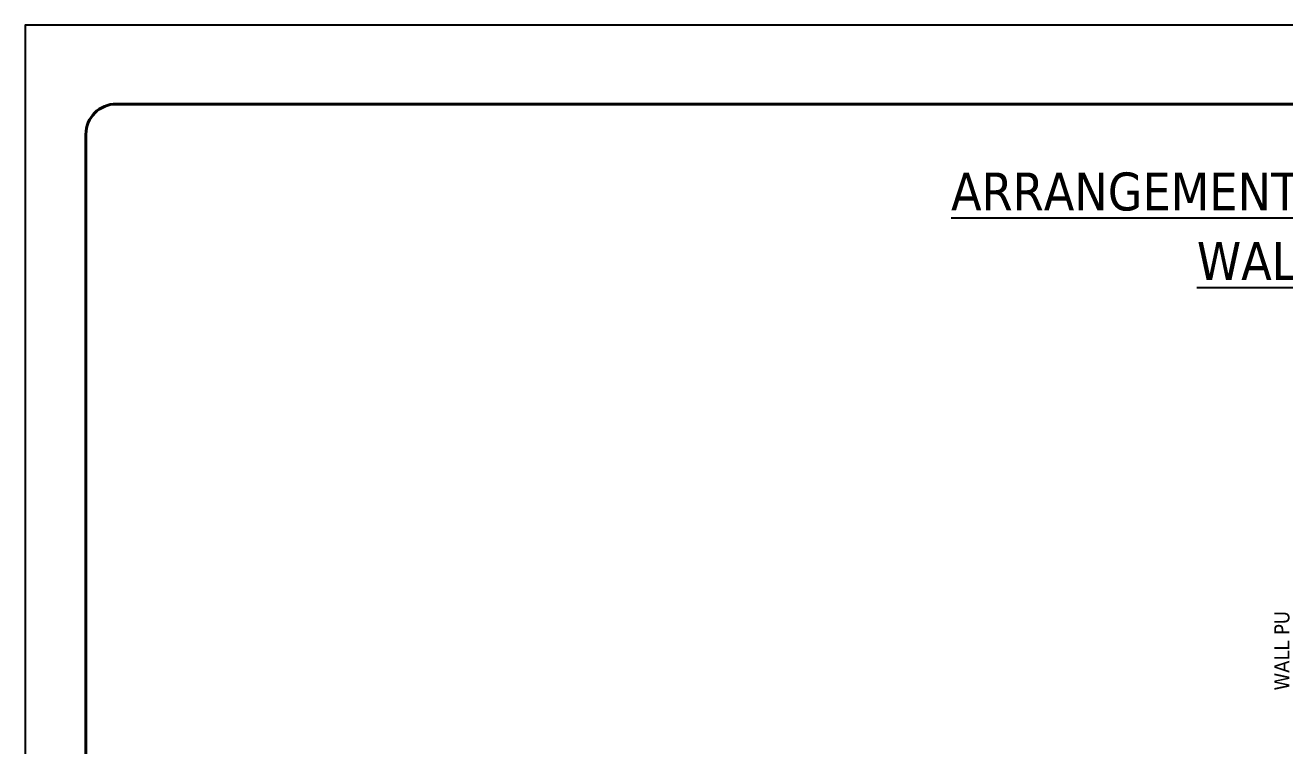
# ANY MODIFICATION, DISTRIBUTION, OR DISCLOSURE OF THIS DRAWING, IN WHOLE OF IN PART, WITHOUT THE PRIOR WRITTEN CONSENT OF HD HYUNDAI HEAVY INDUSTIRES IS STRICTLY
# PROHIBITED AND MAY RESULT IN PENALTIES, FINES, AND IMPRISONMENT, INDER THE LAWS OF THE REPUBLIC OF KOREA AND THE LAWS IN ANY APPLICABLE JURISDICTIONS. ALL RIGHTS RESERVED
# Model space of a CAD drawing. Extents: x 0 to 50400, y 0 to 35640.
# Drawn here: x 0 to 24916, y 21381 to 35640 of the extents above; entities that cross this region are included whole.
import ezdxf
from ezdxf.enums import TextEntityAlignment as Align

# ---------------------------------------------------------------- set-up
doc = ezdxf.new("R2010")
doc.units = 0
doc.layers.add('KC-2B Note', color=2, linetype='Continuous', lineweight=25)
doc.layers.add('KC-2B Wall Name', color=3, linetype='Continuous', lineweight=25)
doc.layers.add('MULTI-PLOT-AREA', color=2, linetype='Continuous', plot=False)
doc.layers.add('New Scale Title', color=7, linetype='Continuous')
doc.styles.add('Default', font='Tahoma.ttf')

# ---------------------------------------------------------------- blocks, each defined once
blk = doc.blocks.new('MULTI-PLOT-AREA')
at = {"layer": 'MULTI-PLOT-AREA'}
blk.add_lwpolyline([(0, 0), (1, 0), (1, 1), (0, 1)], close=True, dxfattribs=at)

msp = doc.modelspace()

# ---------------------------------------------------------------- linework, layer by layer
at = {"layer": 'New Scale Title', "color": 7, "linetype": 'Continuous', "lineweight": 40}
for p, q in [((1800, 34080), (48600, 34080)), ((1200, 1800), (1200, 33480))]:
    msp.add_line(p, q, dxfattribs=at)
msp.add_arc((1800, 33480), 600, 90, 180, dxfattribs=at)

# ---------------------------------------------------------------- block references
at = {"layer": 'New Scale Title', "lineweight": 5, "xscale": 50400, "yscale": 35640, "zscale": 1.2}
msp.add_blockref('MULTI-PLOT-AREA', (0, 0), dxfattribs=at)

# ---------------------------------------------------------------- texts
at = {"layer": 'KC-2B Note', "style": 'Default'}
for s, p in [('%%UARRANGEMENT OF MEMBRANE', (25200, 31750)), ('%%UWALL PM', (25200, 30375))]:
    msp.add_text(s, height=750, dxfattribs=at).set_placement(p, align=Align.BOTTOM_CENTER)
at = {"layer": 'KC-2B Wall Name', "style": 'Default'}
msp.add_text('WALL PU', height=300, rotation=90, dxfattribs=at).set_placement((25096, 22476), align=Align.BOTTOM_LEFT)

doc.saveas('drawing.dxf')
